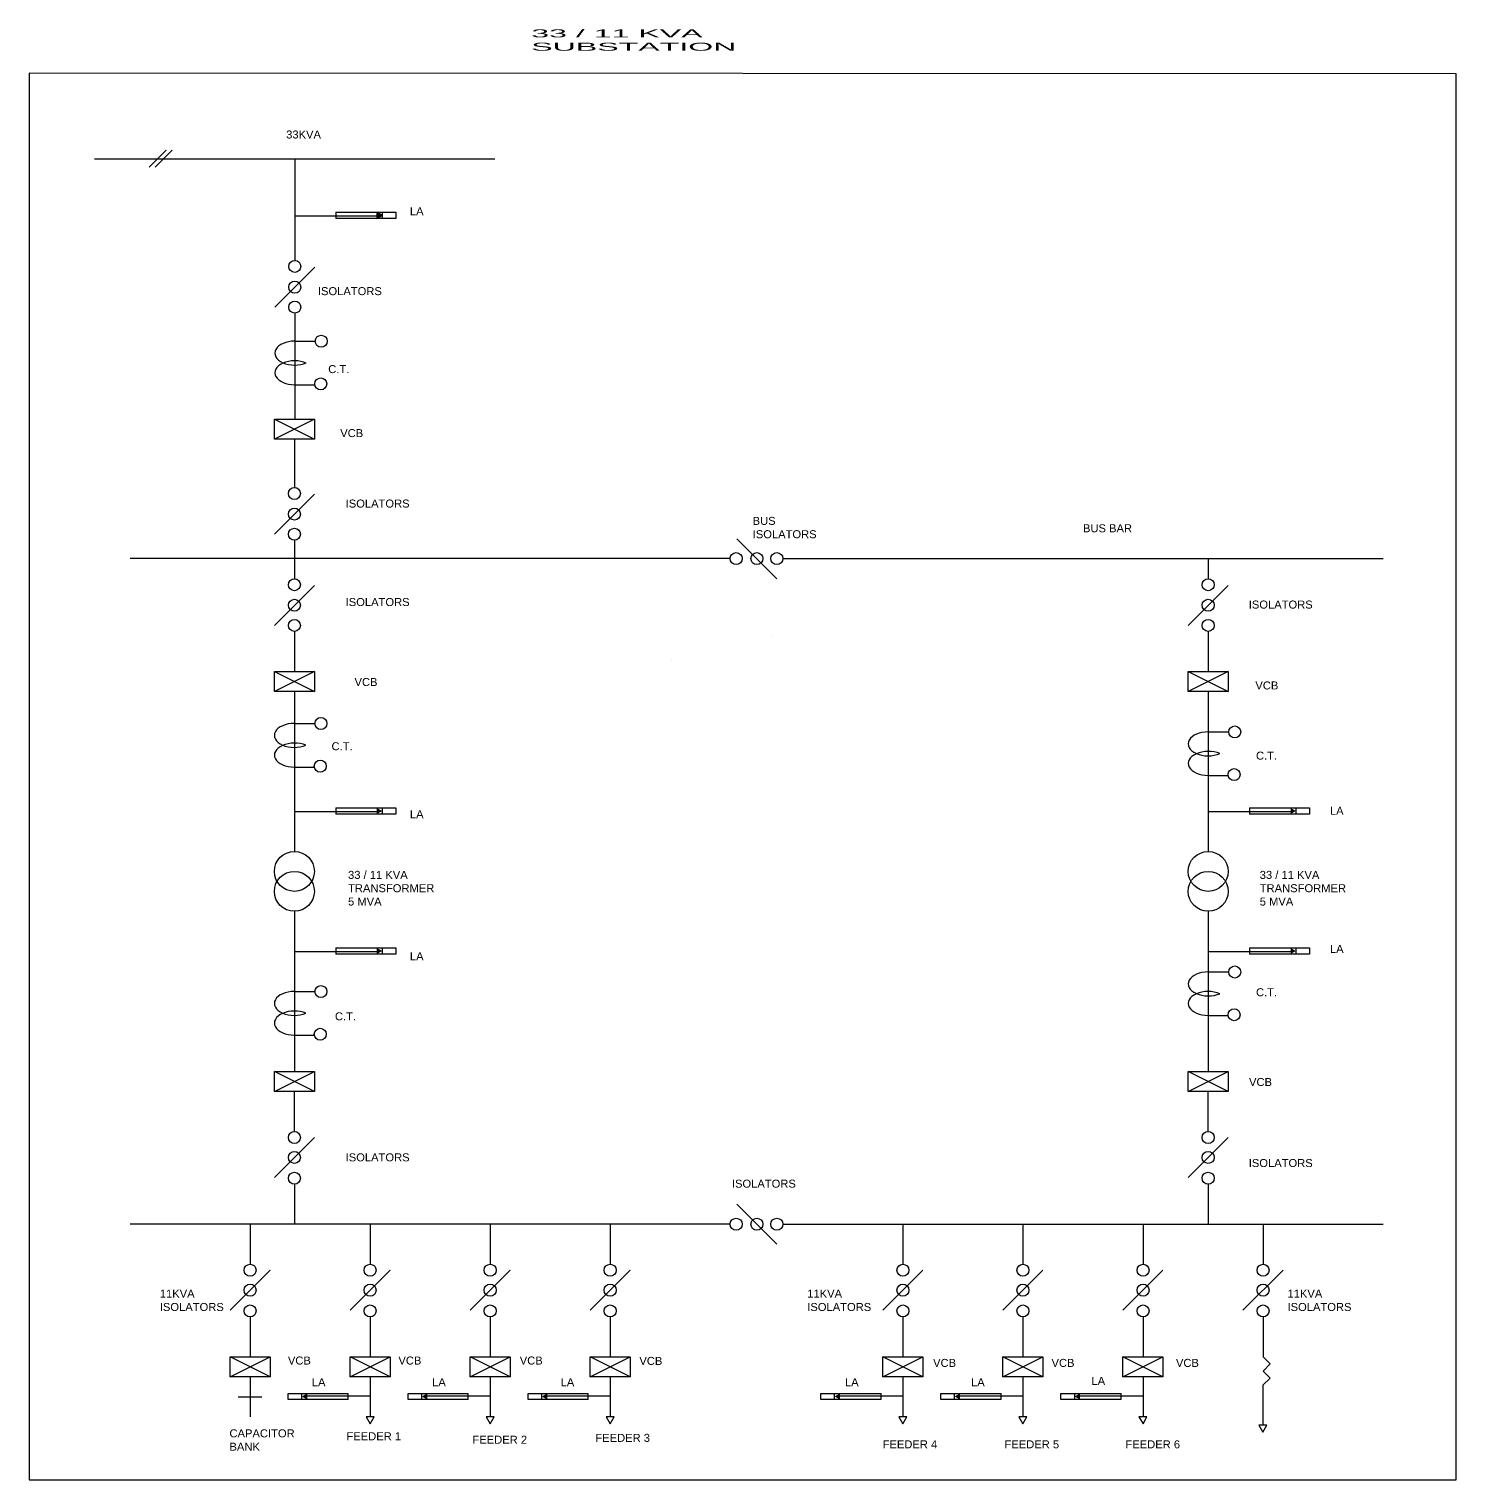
# Model space of a CAD drawing. Header units: metres. Extents: x 17.4 to 43.9, y 12.8 to 23.8.
# Drawn here: x 17.43 to 28.22, y 12.79 to 23.77 of the extents above; entities that cross this region are included whole.
import ezdxf

# ---------------------------------------------------------------- set-up
doc = ezdxf.new("R2010")
doc.units = ezdxf.units.M
doc.header["$MEASUREMENT"] = 0
doc.layers.get('0').update_dxf_attribs({"color": 10})
doc.layers.add('text', color=7, linetype='Continuous')
doc.styles.get("Standard").update_dxf_attribs({"font": 'arial.ttf'})
doc.styles.add('style1', font='CALIST.TTF', dxfattribs={"width": 3})

msp = doc.modelspace()

# ---------------------------------------------------------------- hatches: boundary and pattern name
h = msp.add_hatch(color=256)
h.dxf.hatch_style = 1
h.paths.add_polyline_path([(20.059, 22.384), (20.059, 22.338), (20.1, 22.361)])
h = msp.add_hatch(color=256)
h.dxf.hatch_style = 1
h.paths.add_polyline_path([(20.059, 17.878), (20.059, 17.832), (20.1, 17.855)])
h = msp.add_hatch(color=256)
h.dxf.hatch_style = 1
h.paths.add_polyline_path([(26.972, 17.878), (26.972, 17.832), (27.012, 17.855)])
h = msp.add_hatch(color=256)
h.dxf.hatch_style = 1
h.paths.add_polyline_path([(20.059, 16.819), (20.059, 16.773), (20.1, 16.796)])
h = msp.add_hatch(color=256)
h.dxf.hatch_style = 1
h.paths.add_polyline_path([(26.972, 16.819), (26.972, 16.773), (27.012, 16.796)])
h = msp.add_hatch(color=256)
h.dxf.hatch_style = 1
h.paths.add_polyline_path([(19.533, 13.402), (19.533, 13.449), (19.493, 13.426)])
h = msp.add_hatch(color=256)
h.dxf.hatch_style = 1
h.paths.add_polyline_path([(20.441, 13.402), (20.441, 13.449), (20.401, 13.426)])
h = msp.add_hatch(color=256)
h.dxf.hatch_style = 1
h.paths.add_polyline_path([(21.349, 13.402), (21.349, 13.449), (21.309, 13.426)])
h = msp.add_hatch(color=256)
h.dxf.hatch_style = 1
h.paths.add_polyline_path([(23.564, 13.402), (23.564, 13.449), (23.523, 13.426)])
h = msp.add_hatch(color=256)
h.dxf.hatch_style = 1
h.paths.add_polyline_path([(24.472, 13.402), (24.472, 13.449), (24.431, 13.426)])
h = msp.add_hatch(color=256)
h.dxf.hatch_style = 1
h.paths.add_polyline_path([(25.38, 13.402), (25.38, 13.449), (25.339, 13.426)])

# ---------------------------------------------------------------- linework, layer by layer
for p, q in [((18.467, 22.853), (18.338, 22.725)), ((18.511, 22.853), (18.383, 22.725)), ((17.925, 22.789), (20.952, 22.789)), ((19.439, 22.789), (19.439, 22.02)), ((19.439, 22.358), (20.059, 22.358)), ((19.749, 22.384), (20.204, 22.384)), ((19.749, 22.384), (19.749, 22.338)), ((20.204, 22.338), (19.749, 22.338)), ((20.059, 22.358), (20.059, 22.358)), ((20.1, 22.384), (20.1, 22.338)), ((20.204, 22.384), (20.204, 22.338)), ((20.204, 22.384), (20.204, 22.384)), ((19.59, 21.97), (19.287, 21.667)), ((19.439, 21.622), (19.439, 21.198)), ((19.439, 21.425), (19.439, 20.971)), ((19.439, 21.41), (19.59, 21.41)), ((19.439, 21.079), (19.59, 21.079)), ((19.439, 20.971), (19.439, 20.82)), ((19.285, 20.82), (19.588, 20.668)), ((19.588, 20.82), (19.285, 20.668)), ((19.436, 20.668), (19.436, 20.303)), ((19.588, 20.252), (19.285, 19.949)), ((19.436, 19.904), (19.436, 19.764)), ((22.783, 19.915), (23.086, 19.612)), ((22.733, 19.764), (18.193, 19.764)), ((19.436, 19.764), (19.436, 19.613)), ((23.132, 19.764), (27.672, 19.764)), ((26.349, 19.764), (26.349, 19.613)), ((19.588, 19.562), (19.285, 19.259)), ((26.5, 19.562), (26.198, 19.259)), ((19.436, 19.214), (19.436, 18.911)), ((26.349, 19.214), (26.349, 18.911)), ((19.285, 18.911), (19.588, 18.76)), ((19.588, 18.911), (19.285, 18.76)), ((26.198, 18.911), (26.5, 18.76)), ((26.5, 18.911), (26.198, 18.76)), ((19.436, 18.76), (19.436, 17.852)), ((26.349, 18.76), (26.349, 17.852)), ((19.436, 18.518), (19.588, 18.518)), ((26.349, 18.454), (26.5, 18.454)), ((19.436, 18.187), (19.588, 18.187)), ((26.349, 18.124), (26.5, 18.124)), ((19.436, 17.852), (19.436, 17.549)), ((19.439, 17.852), (20.059, 17.852)), ((19.749, 17.878), (20.204, 17.878)), ((19.749, 17.878), (19.749, 17.832)), ((20.204, 17.832), (19.749, 17.832)), ((20.1, 17.878), (20.1, 17.832)), ((20.204, 17.878), (20.204, 17.832)), ((26.349, 17.852), (26.349, 17.549)), ((26.351, 17.852), (26.972, 17.852)), ((26.661, 17.878), (27.116, 17.878)), ((26.661, 17.878), (26.661, 17.832)), ((27.116, 17.832), (26.661, 17.832)), ((27.012, 17.878), (27.012, 17.832)), ((27.116, 17.878), (27.116, 17.832)), ((19.436, 17.095), (19.436, 17.095)), ((19.436, 17.095), (19.436, 15.885)), ((26.349, 17.095), (26.349, 15.885)), ((19.749, 16.819), (20.204, 16.819)), ((19.749, 16.819), (19.749, 16.773)), ((20.1, 16.819), (20.1, 16.773)), ((20.204, 16.819), (20.204, 16.773)), ((26.661, 16.819), (27.116, 16.819)), ((26.661, 16.819), (26.661, 16.773)), ((27.012, 16.819), (27.012, 16.773)), ((27.116, 16.819), (27.116, 16.773)), ((19.439, 16.793), (20.059, 16.793)), ((20.204, 16.773), (19.749, 16.773)), ((26.351, 16.793), (26.972, 16.793)), ((27.116, 16.773), (26.661, 16.773)), ((26.349, 16.638), (26.5, 16.638)), ((19.436, 16.49), (19.588, 16.49)), ((26.349, 16.308), (26.5, 16.308)), ((19.436, 16.16), (19.588, 16.16)), ((19.588, 15.733), (19.285, 15.885)), ((19.285, 15.733), (19.588, 15.885)), ((26.5, 15.733), (26.198, 15.885)), ((26.198, 15.733), (26.5, 15.885)), ((19.436, 15.431), (19.436, 15.733)), ((26.349, 15.431), (26.349, 15.733)), ((19.285, 15.082), (19.588, 15.385)), ((26.198, 15.082), (26.5, 15.385)), ((19.436, 15.032), (19.436, 14.729)), ((26.349, 15.032), (26.349, 14.729)), ((22.783, 14.881), (23.086, 14.578)), ((22.733, 14.729), (18.193, 14.729)), ((19.101, 14.729), (18.798, 14.729)), ((19.101, 14.729), (19.101, 14.426)), ((20.009, 14.729), (20.009, 14.426)), ((20.917, 14.729), (20.917, 14.426)), ((21.825, 14.729), (21.825, 14.426)), ((23.132, 14.729), (27.672, 14.729)), ((24.04, 14.729), (24.04, 14.426)), ((24.948, 14.729), (24.948, 14.426)), ((25.856, 14.729), (25.856, 14.426)), ((26.764, 14.729), (26.764, 14.426)), ((18.949, 14.078), (19.252, 14.381)), ((19.857, 14.078), (20.16, 14.381)), ((20.765, 14.078), (21.068, 14.381)), ((21.673, 14.078), (21.976, 14.381)), ((23.888, 14.078), (24.191, 14.381)), ((24.796, 14.078), (25.099, 14.381)), ((25.704, 14.078), (26.007, 14.381)), ((26.612, 14.078), (26.915, 14.381)), ((19.101, 14.028), (19.101, 13.725)), ((20.009, 14.028), (20.009, 13.725)), ((20.917, 14.028), (20.917, 13.725)), ((21.825, 14.028), (21.825, 13.725)), ((24.04, 14.028), (24.04, 13.725)), ((24.948, 14.028), (24.948, 13.725)), ((25.856, 14.028), (25.856, 13.725)), ((26.764, 14.028), (26.764, 13.725)), ((19.252, 13.574), (18.949, 13.725)), ((18.949, 13.574), (19.252, 13.725)), ((20.16, 13.574), (19.857, 13.725)), ((19.857, 13.574), (20.16, 13.725)), ((21.068, 13.574), (20.765, 13.725)), ((20.765, 13.574), (21.068, 13.725)), ((21.976, 13.574), (21.673, 13.725)), ((21.673, 13.574), (21.976, 13.725)), ((24.191, 13.574), (23.888, 13.725)), ((23.888, 13.574), (24.191, 13.725)), ((25.099, 13.574), (24.796, 13.725)), ((24.796, 13.574), (25.099, 13.725)), ((26.007, 13.574), (25.704, 13.725)), ((25.704, 13.574), (26.007, 13.725)), ((26.764, 13.725), (26.817, 13.672)), ((26.817, 13.672), (26.764, 13.618)), ((26.764, 13.618), (26.817, 13.564)), ((19.101, 13.574), (19.101, 13.271)), ((20.009, 13.574), (20.009, 13.271)), ((20.917, 13.574), (20.917, 13.271)), ((21.825, 13.574), (21.825, 13.271)), ((24.04, 13.574), (24.04, 13.271)), ((24.948, 13.574), (24.948, 13.271)), ((25.856, 13.574), (25.856, 13.271)), ((26.817, 13.564), (26.763, 13.511)), ((26.763, 13.511), (26.763, 13.208)), ((19.01, 13.422), (19.191, 13.422)), ((19.388, 13.402), (19.388, 13.449)), ((19.388, 13.449), (19.843, 13.449)), ((19.843, 13.402), (19.388, 13.402)), ((19.493, 13.402), (19.493, 13.449)), ((20.009, 13.429), (19.533, 13.429)), ((19.843, 13.402), (19.843, 13.449)), ((20.296, 13.402), (20.296, 13.449)), ((20.296, 13.449), (20.751, 13.449)), ((20.751, 13.402), (20.296, 13.402)), ((20.401, 13.402), (20.401, 13.449)), ((20.917, 13.429), (20.441, 13.429)), ((20.751, 13.402), (20.751, 13.449)), ((21.204, 13.402), (21.204, 13.449)), ((21.204, 13.449), (21.659, 13.449)), ((21.659, 13.402), (21.204, 13.402)), ((21.309, 13.402), (21.309, 13.449)), ((21.825, 13.429), (21.349, 13.429)), ((21.659, 13.402), (21.659, 13.449)), ((23.419, 13.402), (23.419, 13.449)), ((23.419, 13.449), (23.874, 13.449)), ((23.874, 13.402), (23.419, 13.402)), ((23.523, 13.402), (23.523, 13.449)), ((24.04, 13.429), (23.564, 13.429)), ((23.874, 13.402), (23.874, 13.449)), ((24.327, 13.402), (24.327, 13.449)), ((24.327, 13.449), (24.782, 13.449)), ((24.782, 13.402), (24.327, 13.402)), ((24.431, 13.402), (24.431, 13.449)), ((24.948, 13.429), (24.472, 13.429)), ((24.782, 13.402), (24.782, 13.449)), ((25.235, 13.402), (25.235, 13.449)), ((25.235, 13.449), (25.69, 13.449)), ((25.69, 13.402), (25.235, 13.402)), ((25.339, 13.402), (25.339, 13.449)), ((25.856, 13.429), (25.38, 13.429)), ((25.69, 13.402), (25.69, 13.449))]:
    msp.add_line(p, q)
for points in [[(20.059, 22.384), (20.059, 22.338), (20.1, 22.361)], [(19.285, 20.82), (19.285, 20.82), (19.588, 20.82), (19.588, 20.82), (19.588, 20.668), (19.588, 20.668), (19.285, 20.668), (19.285, 20.668)], [(23.048, 19.179), (23.048, 19.179)], [(23.048, 19.179), (23.048, 19.179)], [(22.292, 18.992), (22.292, 18.992)], [(19.285, 18.911), (19.285, 18.911), (19.588, 18.911), (19.588, 18.911), (19.588, 18.76), (19.588, 18.76), (19.285, 18.76), (19.285, 18.76)], [(26.198, 18.911), (26.198, 18.911), (26.5, 18.911), (26.5, 18.911), (26.5, 18.76), (26.5, 18.76), (26.198, 18.76), (26.198, 18.76)], [(19.588, 15.733), (19.588, 15.733), (19.285, 15.733), (19.285, 15.733), (19.285, 15.885), (19.285, 15.885), (19.588, 15.885), (19.588, 15.885)], [(26.5, 15.733), (26.5, 15.733), (26.198, 15.733), (26.198, 15.733), (26.198, 15.885), (26.198, 15.885), (26.5, 15.885), (26.5, 15.885)], [(19.252, 13.574), (19.252, 13.574), (18.949, 13.574), (18.949, 13.574), (18.949, 13.725), (18.949, 13.725), (19.252, 13.725), (19.252, 13.725)], [(20.16, 13.574), (20.16, 13.574), (19.857, 13.574), (19.857, 13.574), (19.857, 13.725), (19.857, 13.725), (20.16, 13.725), (20.16, 13.725)], [(21.068, 13.574), (21.068, 13.574), (20.765, 13.574), (20.765, 13.574), (20.765, 13.725), (20.765, 13.725), (21.068, 13.725), (21.068, 13.725)], [(21.976, 13.574), (21.976, 13.574), (21.673, 13.574), (21.673, 13.574), (21.673, 13.725), (21.673, 13.725), (21.976, 13.725), (21.976, 13.725)], [(24.191, 13.574), (24.191, 13.574), (23.888, 13.574), (23.888, 13.574), (23.888, 13.725), (23.888, 13.725), (24.191, 13.725), (24.191, 13.725)], [(25.099, 13.574), (25.099, 13.574), (24.796, 13.574), (24.796, 13.574), (24.796, 13.725), (24.796, 13.725), (25.099, 13.725), (25.099, 13.725)], [(26.007, 13.574), (26.007, 13.574), (25.704, 13.574), (25.704, 13.574), (25.704, 13.725), (25.704, 13.725), (26.007, 13.725), (26.007, 13.725)], [(20.039, 13.271), (19.978, 13.271), (20.009, 13.218)], [(20.947, 13.271), (20.886, 13.271), (20.917, 13.218)], [(21.855, 13.271), (21.794, 13.271), (21.825, 13.218)], [(24.07, 13.271), (24.009, 13.271), (24.039, 13.218)], [(24.978, 13.271), (24.917, 13.271), (24.947, 13.218)], [(25.886, 13.271), (25.825, 13.271), (25.856, 13.218)], [(26.793, 13.208), (26.732, 13.208), (26.763, 13.156)]]:
    msp.add_lwpolyline(points, close=True)
for centre, radius in [((19.439, 21.975), 0.0454), ((19.439, 21.818), 0.0454), ((19.439, 21.667), 0.0454), ((19.639, 21.409), 0.0454), ((19.635, 21.086), 0.0454), ((19.436, 20.257), 0.0454), ((19.436, 20.101), 0.0454), ((19.436, 19.949), 0.0454), ((22.778, 19.764), 0.0454), ((22.935, 19.764), 0.0454), ((23.086, 19.764), 0.0454), ((19.436, 19.567), 0.0454), ((26.349, 19.567), 0.0454), ((19.436, 19.411), 0.0454), ((26.349, 19.411), 0.0454), ((19.436, 19.259), 0.0454), ((26.349, 19.259), 0.0454), ((19.637, 18.517), 0.0454), ((26.55, 18.453), 0.0454), ((19.632, 18.194), 0.0454), ((26.545, 18.13), 0.0454), ((19.436, 17.398), 0.151), ((26.349, 17.398), 0.151), ((19.436, 17.247), 0.151), ((26.349, 17.247), 0.151), ((26.55, 16.637), 0.0454), ((19.637, 16.489), 0.0454), ((26.545, 16.314), 0.0454), ((19.632, 16.166), 0.0454), ((19.436, 15.385), 0.0454), ((26.349, 15.385), 0.0454), ((19.436, 15.234), 0.0454), ((26.349, 15.234), 0.0454), ((19.436, 15.077), 0.0454), ((26.349, 15.077), 0.0454), ((22.778, 14.729), 0.0454), ((22.935, 14.729), 0.0454), ((23.086, 14.729), 0.0454), ((19.101, 14.381), 0.0454), ((20.009, 14.381), 0.0454), ((20.917, 14.381), 0.0454), ((21.825, 14.381), 0.0454), ((24.04, 14.381), 0.0454), ((24.948, 14.381), 0.0454), ((25.856, 14.381), 0.0454), ((26.764, 14.381), 0.0454), ((19.101, 14.23), 0.0454), ((20.009, 14.23), 0.0454), ((20.917, 14.23), 0.0454), ((21.825, 14.23), 0.0454), ((24.04, 14.23), 0.0454), ((24.948, 14.23), 0.0454), ((25.856, 14.23), 0.0454), ((26.764, 14.23), 0.0454), ((19.101, 14.073), 0.0454), ((20.009, 14.073), 0.0454), ((20.917, 14.073), 0.0454), ((21.825, 14.073), 0.0454), ((24.04, 14.073), 0.0454), ((24.948, 14.073), 0.0454), ((25.856, 14.073), 0.0454), ((26.764, 14.073), 0.0454)]:
    msp.add_circle(centre, radius)
for centre, start_param, end_param in [((19.439, 21.319), 4.712389, 8.471643), ((19.439, 21.17), 4.094728, 7.853982), ((19.436, 18.427), 4.712389, 8.471643), ((26.349, 18.363), 4.712389, 8.471643), ((19.436, 18.278), 4.094728, 7.853982), ((26.349, 18.215), 4.094728, 7.853982), ((26.349, 16.547), 4.712389, 8.471643), ((19.436, 16.399), 4.712389, 8.471643), ((26.349, 16.399), 4.094728, 7.853982), ((19.436, 16.251), 4.094728, 7.853982)]:
    msp.add_ellipse(centre, major_axis=(-0.151, 0), ratio=0.601088, start_param=start_param, end_param=end_param)
at = {"layer": 'text'}
for p, q in [((17.429, 23.437), (17.429, 12.794)), ((28.224, 23.431), (17.429, 23.437)), ((28.224, 12.794), (28.224, 23.431)), ((17.429, 12.794), (28.224, 12.794))]:
    msp.add_line(p, q, dxfattribs=at)

# ---------------------------------------------------------------- texts
at = {"layer": 'text', "insert": (21.228, 23.768), "char_height": 0.06054, "attachment_point": 1, "style": 'style1'}
msp.add_mtext_dynamic_manual_height_columns('\\pxr2.73972,t39;33 / 11 KVA  SUBSTATION', width=2.40566, gutter_width=0.303, heights=[0.513], dxfattribs=at)
at = {"layer": 'text', "attachment_point": 1}
for s, width, insert, char_height in [('33KVA', 1.15214, (19.374, 23.003), 0.0605), ('LA ', 0.37266, (20.31, 22.423), 0.0605), ('ISOLATORS ', 0.26289, (19.614, 21.818), 0.0605), ('C.T.', 0.52687, (19.692, 21.228), 0.0605), ('VCB', 0.38026, (19.783, 20.744), 0.0605), ('ISOLATORS', 0.48396, (19.824, 20.211), 0.0605), ('BUS ISOLATORS', 0.55826, (22.903, 20.08), 0.06054), ('BUS BAR', 0.56203, (25.402, 20.024), 0.0605), ('ISOLATORS', 0.48396, (19.824, 19.466), 0.0605), ('ISOLATORS', 0.48396, (26.656, 19.447), 0.0605), ('VCB', 0.65664, (19.891, 18.861), 0.0605), ('VCB', 0.65664, (26.706, 18.835), 0.0605), ('C.T.', 0.52687, (19.717, 18.375), 0.0605), ('C.T.', 0.52687, (26.711, 18.304), 0.0605), ('LA ', 0.37266, (20.31, 17.861), 0.0605), ('LA ', 0.37266, (27.27, 17.887), 0.0605), ('\\A1;33 / 11 KVA TRANSFORMER\\P5 MVA', 0.98428, (19.842, 17.402), 0.06054), ('\\A1;33 / 11 KVA TRANSFORMER\\P5 MVA', 0.98428, (26.739, 17.402), 0.06054), ('LA ', 0.37266, (27.27, 16.842), 0.0605), ('LA ', 0.37266, (20.31, 16.786), 0.0605), ('C.T.', 0.52687, (26.711, 16.514), 0.0605), ('C.T.', 0.52687, (19.743, 16.332), 0.0605), ('VCB', 0.65664, (26.658, 15.835), 0.0605), ('ISOLATORS', 0.48396, (19.824, 15.265), 0.0605), ('ISOLATORS', 0.48396, (26.656, 15.222), 0.0605), ('ISOLATORS', 0.48396, (22.746, 15.066), 0.0605), ('11KVA ISOLATORS', 0.48396, (18.418, 14.234), 0.06054), ('11KVA ISOLATORS', 0.48396, (23.316, 14.234), 0.06054), ('11KVA ISOLATORS', 0.48396, (26.949, 14.234), 0.06054), ('VCB', 0.65664, (19.387, 13.728), 0.0605), ('VCB', 0.65664, (20.223, 13.728), 0.0605), ('VCB', 0.65664, (21.141, 13.728), 0.0605), ('VCB', 0.65664, (22.046, 13.725), 0.0605), ('VCB', 0.65664, (24.268, 13.71), 0.0605), ('VCB', 0.65664, (25.164, 13.71), 0.0605), ('VCB', 0.65664, (26.105, 13.71), 0.0605), ('LA ', 0.37266, (19.568, 13.564), 0.0605), ('LA ', 0.37266, (20.478, 13.564), 0.0605), ('LA ', 0.37266, (21.45, 13.564), 0.0605), ('LA ', 0.37266, (23.601, 13.564), 0.0605), ('LA ', 0.37266, (24.555, 13.564), 0.0605), ('LA ', 0.37266, (25.466, 13.574), 0.0605), ('CAPACITOR BANK', 0.3835, (18.945, 13.177), 0.06054), ('FEEDER 1', 0.42775, (19.83, 13.155), 0.0605), ('FEEDER 2', 0.42332, (20.783, 13.129), 0.0605), ('FEEDER 3', 0.41752, (21.713, 13.143), 0.0605), ('FEEDER 4', 0.42775, (23.886, 13.094), 0.0605), ('FEEDER 5', 0.42775, (24.808, 13.094), 0.0605), ('FEEDER 6', 0.42775, (25.723, 13.094), 0.0605)]:
    msp.add_mtext_dynamic_manual_height_columns(s, width=width, gutter_width=0.303, heights=[0], dxfattribs=dict(at, insert=insert, char_height=char_height))

doc.saveas('drawing.dxf')
